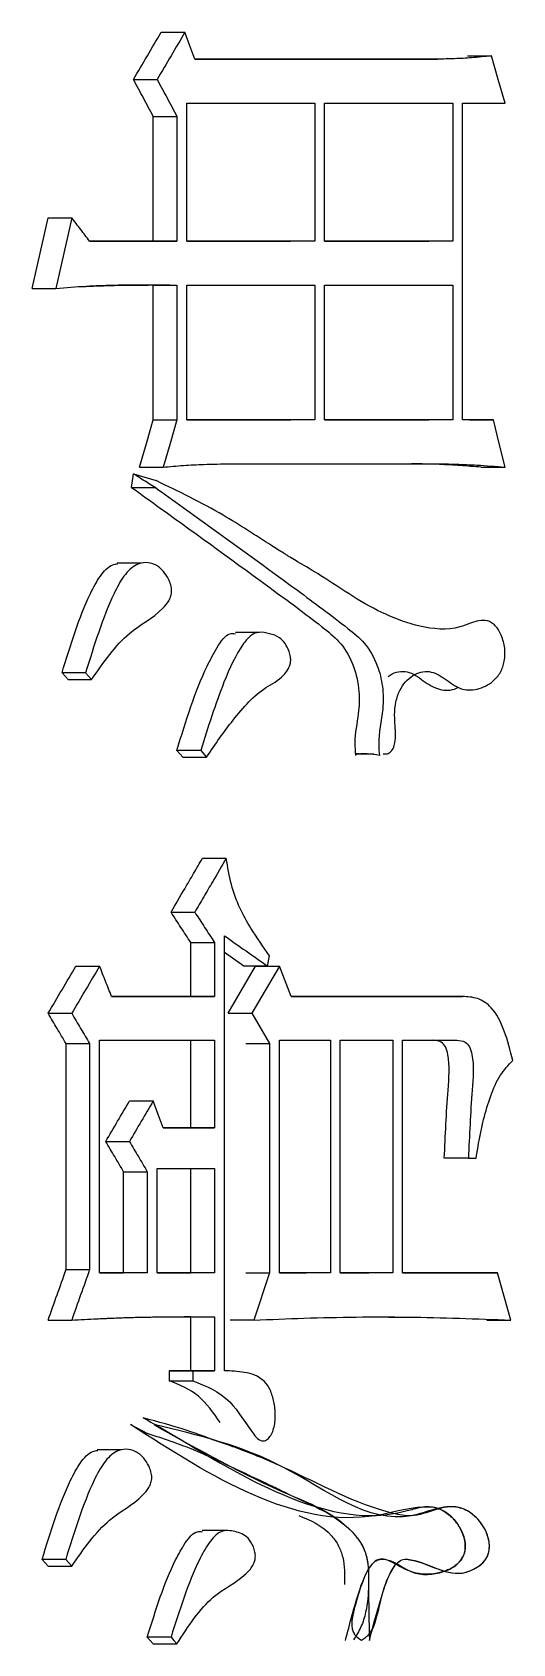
# Model space of a CAD drawing. Header units: millimetres. Extents: x 2136 to 4572, y 748 to 2471.
# Drawn here: x 3174.05 to 3175.6, y 1009.1 to 1014.27 of the extents above; entities that cross this region are included whole.
import ezdxf

# ---------------------------------------------------------------- set-up
doc = ezdxf.new("R2010")
doc.units = ezdxf.units.MM

msp = doc.modelspace()

# ---------------------------------------------------------------- linework, layer by layer
at = {"color": 7, "linetype": 'Continuous', "lineweight": 25}
for p, q in [((3174.466, 1014.2726), (3174.5422, 1014.2726)), ((3175.3531, 1014.1861), (3174.5739, 1014.1861)), ((3174.5739, 1014.1861), (3175.2759, 1014.1861)), ((3175.276, 1014.1861), (3175.3531, 1014.1861)), ((3175.4497, 1014.1969), (3175.527, 1014.1969)), ((3174.3772, 1014.1212), (3174.4532, 1014.1212)), ((3174.5485, 1013.6019), (3174.5485, 1014.0454)), ((3174.5485, 1014.0454), (3174.959, 1014.0454)), ((3174.959, 1014.0454), (3174.959, 1013.6019)), ((3174.9904, 1013.6019), (3174.9904, 1014.0454)), ((3174.9904, 1014.0454), (3175.4028, 1014.0454)), ((3175.4028, 1014.0454), (3175.4028, 1013.6019)), ((3175.4339, 1014.0454), (3175.5703, 1014.0454)), ((3175.4339, 1013.0286), (3175.4339, 1014.0454)), ((3174.4407, 1014.0022), (3174.5168, 1014.0022)), ((3174.4407, 1013.6019), (3174.4407, 1014.0022)), ((3174.5168, 1014.0022), (3174.5168, 1013.6019)), ((3174.1032, 1013.6776), (3174.1789, 1013.6776)), ((3174.5168, 1013.6019), (3174.2364, 1013.6019)), ((3174.2364, 1013.6019), (3174.4407, 1013.6019)), ((3174.4407, 1013.6019), (3174.5168, 1013.6019)), ((3174.959, 1013.6019), (3174.5485, 1013.6019)), ((3174.5485, 1013.6019), (3174.8824, 1013.6019)), ((3174.959, 1013.6019), (3174.8824, 1013.6019)), ((3175.4028, 1013.6019), (3174.9904, 1013.6019)), ((3174.9904, 1013.6019), (3175.3256, 1013.6019)), ((3175.4028, 1013.6019), (3175.3257, 1013.6019)), ((3174.4407, 1013.4613), (3174.5168, 1013.4613)), ((3174.4407, 1013.0286), (3174.4407, 1013.4613)), ((3174.5168, 1013.4613), (3174.5168, 1013.0286)), ((3174.5485, 1013.0286), (3174.5485, 1013.4613)), ((3174.5485, 1013.4613), (3174.959, 1013.4613)), ((3174.959, 1013.4613), (3174.959, 1013.0286)), ((3174.9904, 1013.0286), (3174.9904, 1013.4613)), ((3174.9904, 1013.4613), (3175.4028, 1013.4613)), ((3175.4028, 1013.4613), (3175.4028, 1013.0286)), ((3174.052, 1013.4505), (3174.1276, 1013.4505)), ((3174.4407, 1013.0286), (3174.5168, 1013.0286)), ((3174.959, 1013.0286), (3174.5485, 1013.0286)), ((3174.5485, 1013.0286), (3174.8824, 1013.0286)), ((3174.959, 1013.0286), (3174.8824, 1013.0286)), ((3175.4028, 1013.0286), (3174.9904, 1013.0286)), ((3174.9904, 1013.0286), (3175.3256, 1013.0286)), ((3175.4028, 1013.0286), (3175.3257, 1013.0286)), ((3175.5331, 1013.0286), (3175.4339, 1013.0286)), ((3175.4559, 1013.0286), (3175.5331, 1013.0286)), ((3174.6879, 1012.888), (3175.3468, 1012.888)), ((3175.2698, 1012.888), (3175.3468, 1012.888)), ((3174.3709, 1012.8122), (3174.3772, 1012.8555)), ((3174.3772, 1012.8555), (3174.4501, 1012.8339)), ((3174.3963, 1012.8772), (3174.4723, 1012.8772)), ((3175.493, 1012.8772), (3175.5703, 1012.8772)), ((3174.4004, 1012.5688), (3174.3244, 1012.5688)), ((3174.782, 1012.347), (3174.7051, 1012.347)), ((3174.1671, 1012.1957), (3174.1479, 1012.2173)), ((3174.2236, 1012.2173), (3174.2428, 1012.1957)), ((3174.1671, 1012.1957), (3174.2428, 1012.1957)), ((3174.5357, 1011.9469), (3174.5167, 1011.9685)), ((3174.5929, 1011.9685), (3174.6119, 1011.9469)), ((3174.5357, 1011.9469), (3174.6119, 1011.9469)), ((3174.599, 1011.6224), (3174.6753, 1011.6224)), ((3174.4977, 1011.4493), (3174.5739, 1011.4493)), ((3174.561, 1011.3519), (3174.6373, 1011.3519)), ((3174.561, 1011.1788), (3174.561, 1011.3519)), ((3174.6373, 1011.3519), (3174.6373, 1011.1788)), ((3174.6689, 1009.9781), (3174.6689, 1011.3736)), ((3174.7314, 1011.2762), (3174.6689, 1011.3201)), ((3174.8079, 1011.2762), (3174.8142, 1011.3087)), ((3174.1926, 1011.2762), (3174.2684, 1011.2762)), ((3174.681, 1011.1248), (3174.7692, 1011.2762)), ((3174.8079, 1011.2762), (3174.7314, 1011.2762)), ((3174.8458, 1011.2762), (3174.7574, 1011.1248)), ((3174.7692, 1011.2762), (3174.8458, 1011.2762)), ((3174.8835, 1011.1788), (3174.8458, 1011.2762)), ((3174.6373, 1011.1788), (3174.3067, 1011.1788)), ((3174.3067, 1011.1788), (3174.561, 1011.1788)), ((3174.561, 1011.1788), (3174.6373, 1011.1788)), ((3175.4339, 1011.1789), (3174.8835, 1011.1788)), ((3174.8835, 1011.1788), (3175.3566, 1011.1789)), ((3175.3567, 1011.1789), (3175.4339, 1011.1789)), ((3174.1032, 1011.1248), (3174.1788, 1011.1248)), ((3174.681, 1011.1248), (3174.7574, 1011.1248)), ((3174.7574, 1011.1248), (3174.8142, 1011.0274)), ((3174.1607, 1011.0274), (3174.2364, 1011.0274)), ((3174.1607, 1010.3026), (3174.1607, 1011.0274)), ((3174.2364, 1011.0274), (3174.2364, 1010.3026)), ((3174.2684, 1011.0382), (3174.6373, 1011.0382)), ((3174.2684, 1010.2918), (3174.2684, 1011.0382)), ((3174.561, 1010.757), (3174.561, 1011.0382)), ((3174.6373, 1011.0382), (3174.6373, 1010.757)), ((3174.7377, 1011.0274), (3174.8142, 1011.0274)), ((3174.8142, 1011.0274), (3174.8142, 1010.2918)), ((3174.8458, 1010.2918), (3174.8458, 1011.0382)), ((3174.8458, 1011.0382), (3175.0093, 1011.0382)), ((3175.0093, 1011.0382), (3175.0093, 1010.2918)), ((3175.0406, 1010.2918), (3175.0406, 1011.0382)), ((3175.0406, 1011.0382), (3175.2096, 1011.0382)), ((3175.2096, 1011.0382), (3175.2096, 1010.2918)), ((3175.2409, 1011.0382), (3175.4152, 1011.0382)), ((3175.2409, 1010.2918), (3175.2409, 1011.0382)), ((3175.3383, 1011.0382), (3175.4156, 1011.0382)), ((3174.3645, 1010.8435), (3174.4405, 1010.8435)), ((3174.2882, 1010.7137), (3174.3641, 1010.7137)), ((3174.6373, 1010.757), (3174.4723, 1010.757)), ((3174.4723, 1010.757), (3174.561, 1010.757)), ((3174.561, 1010.757), (3174.6373, 1010.757)), ((3174.3454, 1010.6163), (3174.4214, 1010.6163)), ((3174.3454, 1010.2918), (3174.3454, 1010.6163)), ((3174.4214, 1010.6163), (3174.4214, 1010.2918)), ((3174.4532, 1010.2918), (3174.4532, 1010.6272)), ((3174.4532, 1010.6272), (3174.6373, 1010.6272)), ((3174.561, 1010.2918), (3174.561, 1010.6272)), ((3174.6373, 1010.6272), (3174.6373, 1010.2918)), ((3175.4525, 1010.6596), (3175.3753, 1010.6596)), ((3175.4525, 1010.6596), (3175.4773, 1010.6596)), ((3174.1607, 1010.3026), (3174.2364, 1010.3026)), ((3174.4214, 1010.2918), (3174.2684, 1010.2918)), ((3174.2684, 1010.2918), (3174.3454, 1010.2918)), ((3174.4214, 1010.2918), (3174.3454, 1010.2918)), ((3174.6373, 1010.2918), (3174.4532, 1010.2918)), ((3174.4532, 1010.2918), (3174.561, 1010.2918)), ((3174.6373, 1010.2918), (3174.561, 1010.2918)), ((3174.7377, 1010.2918), (3174.8142, 1010.2918)), ((3174.8142, 1010.2918), (3174.7637, 1010.1404)), ((3175.0093, 1010.2918), (3174.8458, 1010.2918)), ((3174.8458, 1010.2918), (3174.9325, 1010.2918)), ((3175.0093, 1010.2918), (3174.9326, 1010.2918)), ((3175.2096, 1010.2918), (3175.0406, 1010.2918)), ((3175.0406, 1010.2918), (3175.1326, 1010.2918)), ((3175.2096, 1010.2918), (3175.1327, 1010.2918)), ((3175.5455, 1010.2918), (3175.2409, 1010.2918)), ((3175.2409, 1010.2918), (3175.4681, 1010.2918)), ((3175.4682, 1010.2918), (3175.5455, 1010.2918)), ((3175.5889, 1010.1404), (3175.5455, 1010.2918)), ((3174.561, 1010.1512), (3174.54, 1010.1511)), ((3174.561, 1009.9781), (3174.561, 1010.1512)), ((3174.6373, 1010.1512), (3174.6373, 1009.9781)), ((3175.1973, 1010.1495), (3175.2528, 1010.1498)), ((3174.1032, 1010.1404), (3174.1788, 1010.1404)), ((3174.7637, 1010.1404), (3174.6873, 1010.1404)), ((3175.5115, 1010.1404), (3175.5889, 1010.1404)), ((3174.5676, 1009.9781), (3174.4914, 1009.9781)), ((3174.4914, 1009.9781), (3174.561, 1009.9781)), ((3174.4914, 1009.9781), (3174.4914, 1009.9457)), ((3174.4914, 1009.9457), (3174.5676, 1009.9457)), ((3174.561, 1009.9781), (3174.6373, 1009.9781)), ((3174.5676, 1009.9781), (3174.5676, 1009.9457)), ((3174.6373, 1009.9781), (3174.5676, 1009.9781)), ((3174.3677, 1009.805), (3174.4226, 1009.7766)), ((3174.7939, 1009.7529), (3174.7943, 1009.7529)), ((3174.3367, 1009.7239), (3174.2608, 1009.7238)), ((3174.6744, 1009.465), (3174.5981, 1009.465)), ((3174.1032, 1009.3507), (3174.084, 1009.3724)), ((3174.1596, 1009.3724), (3174.1788, 1009.3507)), ((3174.1032, 1009.3507), (3174.1788, 1009.3507)), ((3174.4407, 1009.1019), (3174.4216, 1009.1236))]:
    msp.add_line(p, q, dxfattribs=at)
at = {"color": 7, "linetype": 'Continuous', "lineweight": 25, "flags": 128}
for points in [[(3174.5739, 1014.1861), (3174.5581, 1014.2293), (3174.5422, 1014.2726)], [(3175.5703, 1014.0454), (3175.5486, 1014.1212), (3175.527, 1014.1969)], [(3174.052, 1013.4505), (3174.0776, 1013.5641), (3174.1032, 1013.6776)], [(3174.1789, 1013.6776), (3174.1532, 1013.5641), (3174.1276, 1013.4505)], [(3174.3963, 1012.8772), (3174.4185, 1012.9529), (3174.4407, 1013.0286)], [(3174.5168, 1013.0286), (3174.4946, 1012.9529), (3174.4723, 1012.8772)], [(3175.5703, 1012.8772), (3175.5517, 1012.9529), (3175.5331, 1013.0286)], [(3174.3709, 1012.8122), (3174.405, 1012.8122), (3174.4259, 1012.8122), (3174.4469, 1012.8122)], [(3174.2236, 1012.2173), (3174.1955, 1012.2173), (3174.1717, 1012.2173), (3174.1479, 1012.2173)], [(3174.593, 1011.9685), (3174.5651, 1011.9685), (3174.5409, 1011.9685), (3174.5167, 1011.9685)], [(3174.4723, 1010.757), (3174.4564, 1010.8002), (3174.4405, 1010.8435)], [(3174.1596, 1009.3724), (3174.1316, 1009.3724), (3174.1078, 1009.3724), (3174.084, 1009.3724)], [(3174.4977, 1009.1236), (3174.4695, 1009.1236), (3174.4456, 1009.1236), (3174.4216, 1009.1236)], [(3174.4977, 1009.1236), (3174.5072, 1009.1127), (3174.5168, 1009.1019)], [(3174.4407, 1009.1019), (3174.4689, 1009.1019), (3174.4928, 1009.1019), (3174.5168, 1009.1019)]]:
    msp.add_lwpolyline(points, dxfattribs=at)
at = {"color": 7, "linetype": 'Continuous', "lineweight": 25}
for points, knots in [([(3174.3772, 1014.1212), (3174.392, 1014.1464), (3174.4217, 1014.1969), (3174.4513, 1014.2474), (3174.466, 1014.2726)], [0, 0, 0, 0, 0.499999, 1, 1, 1, 1]), ([(3174.5422, 1014.2726), (3174.5274, 1014.2474), (3174.4977, 1014.1969), (3174.4681, 1014.1464), (3174.4532, 1014.1212)], [0, 0, 0, 0, 0.499999, 1, 1, 1, 1]), ([(3175.527, 1014.1969), (3175.5056, 1014.1946), (3175.4661, 1014.1902), (3175.4081, 1014.1873), (3175.3714, 1014.1865), (3175.3531, 1014.1861)], [0, 0, 0, 0, 0.368696, 0.68428, 1, 1, 1, 1]), ([(3174.4407, 1014.0022), (3174.4301, 1014.022), (3174.409, 1014.0617), (3174.3878, 1014.1013), (3174.3772, 1014.1212)], [0, 0, 0, 0, 0.5, 1, 1, 1, 1]), ([(3174.4532, 1014.1212), (3174.4638, 1014.1013), (3174.485, 1014.0617), (3174.5062, 1014.022), (3174.5168, 1014.0022)], [0, 0, 0, 0, 0.5, 1, 1, 1, 1]), ([(3174.2364, 1013.6019), (3174.2268, 1013.6145), (3174.2077, 1013.6398), (3174.1885, 1013.665), (3174.1789, 1013.6776)], [0, 0, 0, 0, 0.5000004, 1, 1, 1, 1]), ([(3174.1276, 1013.4505), (3174.1602, 1013.4532), (3174.1968, 1013.4563), (3174.2354, 1013.4584), (3174.2455, 1013.4589), (3174.2557, 1013.4594), (3174.2679, 1013.4599), (3174.2801, 1013.4603), (3174.2922, 1013.4607), (3174.3044, 1013.4611), (3174.3166, 1013.4613), (3174.3288, 1013.4616), (3174.3409, 1013.4618), (3174.3531, 1013.4619), (3174.3653, 1013.462), (3174.3774, 1013.4621), (3174.3896, 1013.4621), (3174.4017, 1013.4622), (3174.4139, 1013.4621), (3174.426, 1013.4621), (3174.4362, 1013.462), (3174.4442, 1013.462), (3174.4503, 1013.462), (3174.4564, 1013.4619), (3174.4625, 1013.4619), (3174.4685, 1013.4618), (3174.4746, 1013.4617), (3174.4807, 1013.4617), (3174.4867, 1013.4616), (3174.4928, 1013.4616), (3174.4988, 1013.4615), (3174.5068, 1013.4614), (3174.5128, 1013.4613), (3174.5168, 1013.4613)], [0, 0, 0, 0, 0.250151, 0.281419, 0.297053, 0.328322, 0.35959, 0.390858, 0.422126, 0.453395, 0.484663, 0.515931, 0.5472, 0.578468, 0.609736, 0.641004, 0.672273, 0.703541, 0.734809, 0.766077, 0.797346, 0.81298, 0.828614, 0.844248, 0.859882, 0.875516, 0.891151, 0.906785, 0.922419, 0.938053, 0.953687, 0.969321, 1, 1, 1, 1]), ([(3174.2135, 1013.4572), (3174.2145, 1013.4571), (3174.2243, 1013.4568), (3174.3184, 1013.4611), (3174.3812, 1013.4613), (3174.4159, 1013.4614), (3174.4259, 1013.4614), (3174.4257, 1013.4614), (3174.4257, 1013.4614)], [0, 0, 0, 0, 0.055768, 0.55582, 0.7982, 0.940395, 0.975861, 1, 1, 1, 1]), ([(3174.4723, 1012.8772), (3174.4942, 1012.8791), (3174.5379, 1012.8829), (3174.6098, 1012.8867), (3174.6598, 1012.8875), (3174.6879, 1012.888)], [0, 0, 0, 0, 0.303893, 0.607799, 1, 1, 1, 1]), ([(3175.4928, 1012.8772), (3175.4707, 1012.8789), (3175.4265, 1012.8823), (3175.3522, 1012.8867), (3175.2998, 1012.8875), (3175.2696, 1012.888)], [0, 0, 0, 0, 0.29793, 0.595868, 1, 1, 1, 1]), ([(3175.3468, 1012.888), (3175.3691, 1012.8877), (3175.4135, 1012.8871), (3175.488, 1012.8836), (3175.5402, 1012.8795), (3175.5703, 1012.8772)], [0, 0, 0, 0, 0.297543, 0.595099, 1, 1, 1, 1]), ([(3174.4527, 1012.808), (3174.4381, 1012.8171), (3174.4162, 1012.8308), (3174.3921, 1012.846), (3174.3816, 1012.8526), (3174.3783, 1012.8548), (3174.3772, 1012.8555)], [0, 0, 0, 0, 0.582257, 0.869629, 0.954439, 1, 1, 1, 1]), ([(3175.1785, 1011.9577), (3175.1828, 1011.9571), (3175.1917, 1011.956), (3175.2021, 1011.9627), (3175.2091, 1011.9708), (3175.2146, 1011.9818), (3175.2193, 1012.0059), (3175.2179, 1012.0364), (3175.2163, 1012.0639), (3175.2152, 1012.0917), (3175.2184, 1012.1245), (3175.231, 1012.1612), (3175.2503, 1012.1902), (3175.274, 1012.2096), (3175.2999, 1012.2207), (3175.3355, 1012.2237), (3175.3778, 1012.199), (3175.4258, 1012.1608), (3175.4814, 1012.1612), (3175.5259, 1012.1821), (3175.5526, 1012.2122), (3175.5633, 1012.2358), (3175.5682, 1012.2551), (3175.5704, 1012.2756), (3175.5695, 1012.297), (3175.5654, 1012.318), (3175.5586, 1012.3377), (3175.5498, 1012.3551), (3175.5392, 1012.3689), (3175.527, 1012.3787), (3175.5004, 1012.3902), (3175.4653, 1012.3788), (3175.395, 1012.3519), (3175.2637, 1012.3643), (3175.1157, 1012.4364), (3174.9893, 1012.5242), (3174.9223, 1012.5627), (3174.8885, 1012.583), (3174.8784, 1012.5891), (3174.8752, 1012.591), (3174.8727, 1012.5926), (3174.8679, 1012.5956), (3174.85, 1012.6069), (3174.7818, 1012.6494), (3174.6482, 1012.7382), (3174.5224, 1012.7989), (3174.4501, 1012.8339)], [0, 0, 0, 0, 0.00737, 0.015009, 0.018555, 0.022128, 0.030111, 0.045178, 0.055064, 0.060343, 0.075509, 0.090437, 0.104896, 0.120548, 0.135595, 0.150698, 0.180779, 0.211233, 0.242231, 0.273349, 0.290015, 0.297441, 0.304692, 0.312416, 0.319982, 0.327794, 0.336224, 0.34425, 0.351944, 0.359644, 0.367692, 0.398957, 0.418859, 0.492604, 0.619034, 0.682459, 0.727701, 0.740175, 0.743874, 0.745883, 0.74615, 0.748384, 0.7547, 0.77878, 0.872725, 1, 1, 1, 1]), ([(3174.3709, 1012.8122), (3174.4016, 1012.7901), (3174.5554, 1012.6796), (3174.7628, 1012.5291), (3174.9559, 1012.387), (3175.0454, 1012.3144), (3175.0859, 1012.2443), (3175.1039, 1012.1625), (3175.1007, 1012.0778), (3175.0848, 1012.011), (3175.0889, 1011.9658), (3175.0902, 1011.9522)], [0, 0, 0, 0, 0.101474, 0.507349, 0.687605, 0.74902, 0.811274, 0.865807, 0.912165, 0.973682, 1, 1, 1, 1]), ([(3174.4443, 1012.814), (3174.475, 1012.792), (3174.6289, 1012.6815), (3174.8369, 1012.5318), (3175.0302, 1012.3882), (3175.1205, 1012.3165), (3175.1599, 1012.25), (3175.179, 1012.1741), (3175.1804, 1012.0858), (3175.1607, 1012.0138), (3175.1659, 1011.9637), (3175.1672, 1011.9522)], [0, 0, 0, 0, 0.101091, 0.505417, 0.686144, 0.747623, 0.809949, 0.856214, 0.902538, 0.977672, 1, 1, 1, 1]), ([(3174.1479, 1012.2173), (3174.1749, 1012.3058), (3174.2087, 1012.4168), (3174.2685, 1012.5286), (3174.3002, 1012.5631), (3174.3208, 1012.5664), (3174.3259, 1012.5673)], [0, 0, 0, 0, 0.631825, 0.793272, 0.948374, 1, 1, 1, 1]), ([(3174.2428, 1012.1957), (3174.2811, 1012.2507), (3174.3488, 1012.3482), (3174.4457, 1012.3948), (3174.4883, 1012.4425), (3174.4974, 1012.4629), (3174.5005, 1012.4809), (3174.4974, 1012.5002), (3174.4886, 1012.5215), (3174.4724, 1012.5459), (3174.4475, 1012.5668), (3174.4168, 1012.5729), (3174.3808, 1012.5653), (3174.3443, 1012.5294), (3174.2846, 1012.4159), (3174.2507, 1012.3053), (3174.2236, 1012.2173)], [0, 0, 0, 0, 0.207529, 0.367373, 0.400836, 0.41667, 0.431354, 0.448141, 0.466694, 0.497248, 0.538464, 0.578549, 0.619959, 0.682144, 0.746848, 1, 1, 1, 1]), ([(3174.5167, 1011.9685), (3174.5456, 1012.0632), (3174.5818, 1012.182), (3174.6444, 1012.2977), (3174.6756, 1012.3456), (3174.6984, 1012.3434), (3174.7044, 1012.3428)], [0, 0, 0, 0, 0.628291, 0.787843, 0.943892, 1, 1, 1, 1]), ([(3174.6119, 1011.9469), (3174.6397, 1011.9873), (3174.6979, 1012.072), (3174.7809, 1012.1638), (3174.8478, 1012.1944), (3174.8717, 1012.2245), (3174.8793, 1012.2404), (3174.8824, 1012.2547), (3174.8818, 1012.2702), (3174.8763, 1012.2904), (3174.8644, 1012.3125), (3174.8434, 1012.3346), (3174.8134, 1012.3431), (3174.783, 1012.3501), (3174.7529, 1012.3394), (3174.7113, 1012.2886), (3174.6547, 1012.1638), (3174.6164, 1012.0426), (3174.593, 1011.9685)], [0, 0, 0, 0, 0.145124, 0.304252, 0.383323, 0.40611, 0.420719, 0.431527, 0.442364, 0.458238, 0.484495, 0.512276, 0.553409, 0.599258, 0.628708, 0.668116, 0.797317, 1, 1, 1, 1]), ([(3175.1947, 1012.2051), (3175.1991, 1012.2082), (3175.212, 1012.2176), (3175.2353, 1012.2227), (3175.2725, 1012.2195), (3175.3136, 1012.1852), (3175.3658, 1012.1577), (3175.4039, 1012.1613), (3175.421, 1012.1708), (3175.421, 1012.1709)], [0, 0, 0, 0, 0.0611875, 0.1807988, 0.2971969, 0.5319522, 0.7661169, 0.9995646, 1, 1, 1, 1]), ([(3175.1015, 1011.9577), (3175.099, 1011.9577), (3175.0952, 1011.9577), (3175.0913, 1011.9577), (3175.0901, 1011.9577), (3175.09, 1011.9577), (3175.09, 1011.9577), (3175.093, 1011.9577), (3175.1105, 1011.9577), (3175.1271, 1011.9577), (3175.1417, 1011.9577), (3175.1484, 1011.9577)], [0, 0, 0, 0, 0.13378, 0.2044, 0.212318, 0.214881, 0.216602, 0.217222, 0.490673, 0.769444, 1, 1, 1, 1]), ([(3175.1672, 1011.9522), (3175.154, 1011.9542), (3175.131, 1011.9577), (3175.106, 1011.9579), (3175.0935, 1011.956), (3175.0907, 1011.9542), (3175.0902, 1011.9532), (3175.0901, 1011.9526), (3175.0902, 1011.9523), (3175.0902, 1011.9522)], [0, 0, 0, 0, 0.493604, 0.861876, 0.955662, 0.982084, 0.991539, 0.995796, 1, 1, 1, 1]), ([(3174.4977, 1011.4493), (3174.5123, 1011.4743), (3174.5365, 1011.5156), (3174.5703, 1011.5733), (3174.5894, 1011.606), (3174.599, 1011.6224)], [0, 0, 0, 0, 0.432843, 0.716421, 1, 1, 1, 1]), ([(3174.6753, 1011.6224), (3174.6607, 1011.5974), (3174.6365, 1011.5561), (3174.6027, 1011.4984), (3174.5835, 1011.4656), (3174.5739, 1011.4493)], [0, 0, 0, 0, 0.43259, 0.716295, 1, 1, 1, 1]), ([(3174.8142, 1011.3087), (3174.7937, 1011.3378), (3174.7596, 1011.386), (3174.7171, 1011.4617), (3174.6891, 1011.5375), (3174.6799, 1011.5939), (3174.6753, 1011.6224)], [0, 0, 0, 0, 0.3337806, 0.5521509, 0.7741701, 1, 1, 1, 1]), ([(3174.561, 1011.3519), (3174.5505, 1011.3681), (3174.5294, 1011.4006), (3174.5083, 1011.4331), (3174.4977, 1011.4493)], [0, 0, 0, 0, 0.5, 1, 1, 1, 1]), ([(3174.5739, 1011.4493), (3174.5845, 1011.4331), (3174.6056, 1011.4006), (3174.6267, 1011.3681), (3174.6373, 1011.3519)], [0, 0, 0, 0, 0.499999, 1, 1, 1, 1]), ([(3174.6689, 1011.3736), (3174.6921, 1011.3573), (3174.7385, 1011.3249), (3174.7848, 1011.2924), (3174.8079, 1011.2762)], [0, 0, 0, 0, 0.5, 1, 1, 1, 1]), ([(3174.1032, 1011.1248), (3174.1181, 1011.15), (3174.1479, 1011.2005), (3174.1777, 1011.251), (3174.1926, 1011.2762)], [0, 0, 0, 0, 0.499999, 1, 1, 1, 1]), ([(3174.2684, 1011.2762), (3174.2535, 1011.251), (3174.2236, 1011.2005), (3174.1938, 1011.15), (3174.1788, 1011.1248)], [0, 0, 0, 0, 0.499999, 1, 1, 1, 1]), ([(3174.3067, 1011.1788), (3174.3003, 1011.1951), (3174.2875, 1011.2275), (3174.2748, 1011.26), (3174.2684, 1011.2762)], [0, 0, 0, 0, 0.499999, 1, 1, 1, 1]), ([(3175.5951, 1010.9733), (3175.5869, 1011.0053), (3175.571, 1011.0684), (3175.533, 1011.1446), (3175.4818, 1011.176), (3175.4498, 1011.1779), (3175.4339, 1011.1789)], [0, 0, 0, 0, 0.291832, 0.574338, 0.788145, 1, 1, 1, 1]), ([(3174.1607, 1011.0274), (3174.1511, 1011.0436), (3174.1319, 1011.0761), (3174.1128, 1011.1085), (3174.1032, 1011.1248)], [0, 0, 0, 0, 0.5, 1, 1, 1, 1]), ([(3174.1788, 1011.1248), (3174.1884, 1011.1085), (3174.2076, 1011.0761), (3174.2268, 1011.0436), (3174.2364, 1011.0274)], [0, 0, 0, 0, 0.499998, 1, 1, 1, 1]), ([(3175.3752, 1010.6596), (3175.3785, 1010.7321), (3175.3835, 1010.8422), (3175.3944, 1010.9651), (3175.3803, 1011.0183), (3175.3623, 1011.037), (3175.3473, 1011.0378), (3175.338, 1011.0383)], [0, 0, 0, 0, 0.510737, 0.775157, 0.838657, 0.898816, 1, 1, 1, 1]), ([(3175.4152, 1011.0383), (3175.4246, 1011.0378), (3175.4396, 1011.037), (3175.4577, 1011.0183), (3175.4717, 1010.9651), (3175.4608, 1010.8422), (3175.4558, 1010.7321), (3175.4525, 1010.6596)], [0, 0, 0, 0, 0.1012919, 0.1614916, 0.2249951, 0.4893613, 1, 1, 1, 1]), ([(3175.4773, 1010.6596), (3175.4844, 1010.7017), (3175.4961, 1010.7707), (3175.5228, 1010.8599), (3175.5523, 1010.9286), (3175.581, 1010.9586), (3175.5951, 1010.9733)], [0, 0, 0, 0, 0.3473143, 0.5697619, 0.7881049, 1, 1, 1, 1]), ([(3174.2882, 1010.7137), (3174.3009, 1010.7353), (3174.3264, 1010.7786), (3174.3518, 1010.8219), (3174.3645, 1010.8435)], [0, 0, 0, 0, 0.499999, 1, 1, 1, 1]), ([(3174.4405, 1010.8435), (3174.4278, 1010.8219), (3174.4023, 1010.7786), (3174.3768, 1010.7353), (3174.3641, 1010.7137)], [0, 0, 0, 0, 0.499999, 1, 1, 1, 1]), ([(3174.3454, 1010.6163), (3174.3359, 1010.6326), (3174.3168, 1010.665), (3174.2977, 1010.6975), (3174.2882, 1010.7137)], [0, 0, 0, 0, 0.5, 1, 1, 1, 1]), ([(3174.3641, 1010.7137), (3174.3736, 1010.6975), (3174.3928, 1010.665), (3174.4119, 1010.6326), (3174.4214, 1010.6163)], [0, 0, 0, 0, 0.499998, 1, 1, 1, 1]), ([(3174.1032, 1010.1404), (3174.1128, 1010.1674), (3174.1319, 1010.2215), (3174.1511, 1010.2756), (3174.1607, 1010.3026)], [0, 0, 0, 0, 0.5, 1, 1, 1, 1]), ([(3174.2364, 1010.3026), (3174.2268, 1010.2756), (3174.2076, 1010.2215), (3174.1884, 1010.1674), (3174.1788, 1010.1404)], [0, 0, 0, 0, 0.499999, 1, 1, 1, 1]), ([(3174.1788, 1010.1404), (3174.206, 1010.1418), (3174.2399, 1010.1437), (3174.2772, 1010.1455), (3174.2891, 1010.146), (3174.2976, 1010.1464), (3174.306, 1010.1467), (3174.3196, 1010.1473), (3174.3331, 1010.1478), (3174.3467, 1010.1483), (3174.3602, 1010.1487), (3174.3737, 1010.1491), (3174.3906, 1010.1495), (3174.4042, 1010.1498), (3174.4177, 1010.1501), (3174.4312, 1010.1503), (3174.4447, 1010.1505), (3174.4582, 1010.1507), (3174.4683, 1010.1508), (3174.4768, 1010.1509), (3174.4852, 1010.151), (3174.492, 1010.151), (3174.5004, 1010.1511), (3174.5071, 1010.1511), (3174.5139, 1010.1512), (3174.5206, 1010.1512), (3174.5274, 1010.1512), (3174.5358, 1010.1512), (3174.5425, 1010.1512), (3174.5493, 1010.1513), (3174.556, 1010.1513), (3174.5627, 1010.1513), (3174.5712, 1010.1513), (3174.5779, 1010.1513), (3174.5846, 1010.1513), (3174.5914, 1010.1513), (3174.5981, 1010.1513), (3174.6065, 1010.1512), (3174.6124, 1010.1512), (3174.6183, 1010.1512), (3174.6216, 1010.1512), (3174.6259, 1010.1512), (3174.6292, 1010.1512), (3174.6333, 1010.1512), (3174.6357, 1010.1512), (3174.6373, 1010.1512)], [0, 0, 0, 0, 0.176928, 0.221159, 0.243275, 0.254333, 0.276449, 0.298565, 0.342797, 0.364913, 0.387029, 0.431261, 0.453377, 0.497609, 0.519725, 0.54184, 0.586072, 0.608188, 0.630304, 0.65242, 0.663478, 0.685594, 0.696652, 0.718768, 0.729826, 0.740884, 0.763, 0.774058, 0.796174, 0.807232, 0.818289, 0.840405, 0.851463, 0.873579, 0.884637, 0.895695, 0.917811, 0.928869, 0.950985, 0.956514, 0.967572, 0.973101, 0.984159, 0.989688, 1, 1, 1, 1]), ([(3174.7637, 1010.1404), (3174.8174, 1010.1426), (3174.9829, 1010.1495), (3175.2587, 1010.1528), (3175.4788, 1010.1445), (3175.5889, 1010.1404)], [0, 0, 0, 0, 0.193449, 0.596574, 1, 1, 1, 1]), ([(3174.6558, 1009.8116), (3174.6335, 1009.843), (3174.5863, 1009.9094), (3174.5241, 1009.9331), (3174.4914, 1009.9457)], [0, 0, 0, 0, 0.473164, 1, 1, 1, 1]), ([(3174.5676, 1009.9457), (3174.6097, 1009.9294), (3174.6858, 1009.8999), (3174.7414, 1009.8006), (3174.7785, 1009.7552), (3174.7965, 1009.751), (3174.8107, 1009.7597), (3174.8208, 1009.7737), (3174.8302, 1009.7984), (3174.8342, 1009.8352), (3174.8289, 1009.8779), (3174.8178, 1009.9177), (3174.7871, 1009.9596), (3174.7336, 1009.9751), (3174.6905, 1009.9771), (3174.6689, 1009.9781)], [0, 0, 0, 0, 0.231115, 0.416996, 0.453479, 0.487626, 0.51108, 0.53533, 0.560619, 0.61156, 0.663004, 0.713338, 0.761901, 0.881097, 1, 1, 1, 1]), ([(3175.0578, 1009.1128), (3175.0715, 1009.1653), (3175.0917, 1009.2429), (3175.1225, 1009.3294), (3175.1459, 1009.3622), (3175.1623, 1009.372), (3175.2058, 1009.3785), (3175.2575, 1009.327), (3175.3277, 1009.3226), (3175.3714, 1009.3315), (3175.4055, 1009.3473), (3175.4256, 1009.3643), (3175.4374, 1009.3841), (3175.4425, 1009.4023), (3175.4428, 1009.4224), (3175.4381, 1009.4476), (3175.4256, 1009.4767), (3175.3989, 1009.5115), (3175.3582, 1009.5408), (3175.2732, 1009.5431), (3174.9426, 1009.4376), (3174.6306, 1009.637), (3174.3677, 1009.805)], [0, 0, 0, 0, 0.066326, 0.098069, 0.114802, 0.122366, 0.12991, 0.194026, 0.225577, 0.257771, 0.274923, 0.290948, 0.299033, 0.306308, 0.31368, 0.322028, 0.336671, 0.353914, 0.385654, 0.416675, 0.50855, 1, 1, 1, 1]), ([(3174.4017, 1009.7838), (3174.4518, 1009.7675), (3174.5508, 1009.7353), (3174.6737, 1009.6782), (3174.7755, 1009.6299), (3174.8484, 1009.5955), (3174.9432, 1009.5466), (3175.0397, 1009.516), (3175.1118, 1009.4203), (3175.1268, 1009.3826), (3175.1323, 1009.338), (3175.1324, 1009.2778), (3175.1279, 1009.2154), (3175.109, 1009.1547), (3175.0922, 1009.1278), (3175.0838, 1009.1144)], [0, 0, 0, 0, 0.127271, 0.250947, 0.419961, 0.470254, 0.498152, 0.744763, 0.775002, 0.804533, 0.835455, 0.868351, 0.930416, 0.965226, 1, 1, 1, 1]), ([(3174.4086, 1009.8267), (3174.4298, 1009.8149), (3174.5939, 1009.7238), (3174.9637, 1009.4725), (3175.2461, 1009.5251), (3175.3123, 1009.5447), (3175.3564, 1009.539), (3175.3919, 1009.517), (3175.4181, 1009.488), (3175.435, 1009.4569), (3175.442, 1009.4303), (3175.4427, 1009.4113), (3175.4413, 1009.3991), (3175.4384, 1009.3881), (3175.4327, 1009.3754), (3175.4233, 1009.3631), (3175.4082, 1009.3501), (3175.3944, 1009.3423), (3175.3841, 1009.3379), (3175.3807, 1009.3365), (3175.3516, 1009.3255), (3175.3001, 1009.3193), (3175.239, 1009.3446), (3175.201, 1009.368), (3175.1753, 1009.375), (3175.1548, 1009.3703), (3175.1254, 1009.3388), (3175.1025, 1009.2743), (3175.0847, 1009.2116), (3175.0775, 1009.1721), (3175.078, 1009.1539), (3175.0823, 1009.1403), (3175.0911, 1009.1251), (3175.1017, 1009.1183), (3175.109, 1009.1136)], [0, 0, 0, 0, 0.063403, 0.490083, 0.555845, 0.585953, 0.612335, 0.635418, 0.654818, 0.670315, 0.682341, 0.687426, 0.692125, 0.696624, 0.701068, 0.709996, 0.718666, 0.732514, 0.736768, 0.73811, 0.738909, 0.79149, 0.829877, 0.853354, 0.86561, 0.876875, 0.890063, 0.92862, 0.960137, 0.969562, 0.976521, 0.982326, 0.987997, 1, 1, 1, 1]), ([(3175.109, 1009.1136), (3175.1133, 1009.1162), (3175.1189, 1009.1195), (3175.1266, 1009.1255), (3175.1351, 1009.1344), (3175.1455, 1009.148), (3175.1613, 1009.1927), (3175.1726, 1009.2595), (3175.1982, 1009.3271), (3175.2225, 1009.3618), (3175.2397, 1009.3734), (3175.3111, 1009.3735), (3175.3866, 1009.3098), (3175.4689, 1009.3397), (3175.4972, 1009.3572), (3175.5123, 1009.3789), (3175.5173, 1009.393), (3175.5195, 1009.4042), (3175.5201, 1009.4161), (3175.5187, 1009.4336), (3175.5122, 1009.4568), (3175.4983, 1009.4832), (3175.4782, 1009.508), (3175.4524, 1009.5284), (3175.3822, 1009.5584), (3175.301, 1009.5015), (3175.1102, 1009.539), (3174.9327, 1009.6384), (3174.755, 1009.7132), (3174.6857, 1009.7378), (3174.6282, 1009.7574), (3174.551, 1009.7884), (3174.4566, 1009.8138), (3174.4086, 1009.8267)], [0, 0, 0, 0, 0.007115, 0.009283, 0.013168, 0.022788, 0.029323, 0.067396, 0.105312, 0.117519, 0.126527, 0.138469, 0.245589, 0.268554, 0.290817, 0.300477, 0.304973, 0.309414, 0.313965, 0.318785, 0.329689, 0.342801, 0.358258, 0.375878, 0.395342, 0.489004, 0.523993, 0.742498, 0.828477, 0.854871, 0.870121, 0.933939, 1, 1, 1, 1]), ([(3174.4437, 1009.805), (3174.5867, 1009.7245), (3174.801, 1009.6038), (3175.0405, 1009.5159), (3175.1128, 1009.4187), (3175.1324, 1009.3664), (3175.1313, 1009.2602), (3175.1333, 1009.1719), (3175.1347, 1009.1128)], [0, 0, 0, 0, 0.500155, 0.749433, 0.782567, 0.811815, 0.874052, 1, 1, 1, 1]), ([(3175.1347, 1009.1128), (3175.1476, 1009.1618), (3175.1678, 1009.2389), (3175.197, 1009.3235), (3175.2206, 1009.3591), (3175.239, 1009.3739), (3175.3118, 1009.3702), (3175.3908, 1009.3083), (3175.4743, 1009.3415), (3175.5014, 1009.3625), (3175.5132, 1009.3815), (3175.5186, 1009.3969), (3175.5206, 1009.4142), (3175.5189, 1009.4329), (3175.5135, 1009.4519), (3175.5035, 1009.4741), (3175.4876, 1009.4976), (3175.4601, 1009.5244), (3175.3862, 1009.5587), (3175.18, 1009.4462), (3174.8628, 1009.7056), (3174.5838, 1009.7718), (3174.4437, 1009.805)], [0, 0, 0, 0, 0.062139, 0.097741, 0.110846, 0.121745, 0.134474, 0.241844, 0.272517, 0.28985, 0.296872, 0.303283, 0.310072, 0.317098, 0.324991, 0.334204, 0.348814, 0.364868, 0.393646, 0.487371, 0.742662, 1, 1, 1, 1]), ([(3174.084, 1009.3724), (3174.111, 1009.4608), (3174.1449, 1009.5719), (3174.2048, 1009.6836), (3174.2365, 1009.7181), (3174.2571, 1009.7215), (3174.2622, 1009.7223)], [0, 0, 0, 0, 0.631822, 0.79327, 0.948373, 1, 1, 1, 1]), ([(3174.1788, 1009.3507), (3174.2172, 1009.4058), (3174.285, 1009.5033), (3174.3821, 1009.5498), (3174.4247, 1009.5976), (3174.4338, 1009.618), (3174.437, 1009.636), (3174.4338, 1009.6552), (3174.425, 1009.6766), (3174.4088, 1009.7009), (3174.3838, 1009.7218), (3174.3531, 1009.7279), (3174.3171, 1009.7204), (3174.2805, 1009.6844), (3174.2207, 1009.5709), (3174.1867, 1009.4604), (3174.1596, 1009.3724)], [0, 0, 0, 0, 0.207529, 0.367372, 0.400835, 0.41667, 0.431354, 0.448141, 0.466694, 0.497248, 0.538464, 0.578549, 0.61996, 0.682145, 0.746849, 1, 1, 1, 1]), ([(3174.9085, 1009.5134), (3174.9459, 1009.4978), (3174.9933, 1009.4781), (3175.036, 1009.4184), (3175.0555, 1009.3662), (3175.0553, 1009.3218), (3175.0551, 1009.2916)], [0, 0, 0, 0, 0.499534, 0.632525, 0.750051, 1, 1, 1, 1]), ([(3174.4216, 1009.1236), (3174.4486, 1009.2103), (3174.4825, 1009.3192), (3174.5416, 1009.4253), (3174.5722, 1009.464), (3174.5928, 1009.4621), (3174.5981, 1009.4616)], [0, 0, 0, 0, 0.630444, 0.791026, 0.946417, 1, 1, 1, 1]), ([(3174.5168, 1009.1019), (3174.5531, 1009.1581), (3174.6174, 1009.2574), (3174.7137, 1009.2999), (3174.7567, 1009.3451), (3174.766, 1009.3649), (3174.7692, 1009.3802), (3174.7677, 1009.3971), (3174.7605, 1009.419), (3174.7413, 1009.4503), (3174.7033, 1009.4633), (3174.6573, 1009.4694), (3174.6177, 1009.4266), (3174.5589, 1009.3177), (3174.5248, 1009.2097), (3174.4977, 1009.1236)], [0, 0, 0, 0, 0.207996, 0.367554, 0.405471, 0.419369, 0.432328, 0.447278, 0.463534, 0.497494, 0.558303, 0.619645, 0.682126, 0.746669, 1, 1, 1, 1])]:
    msp.add_open_spline(points, degree=3, knots=knots, dxfattribs=at)

doc.saveas('drawing.dxf')
